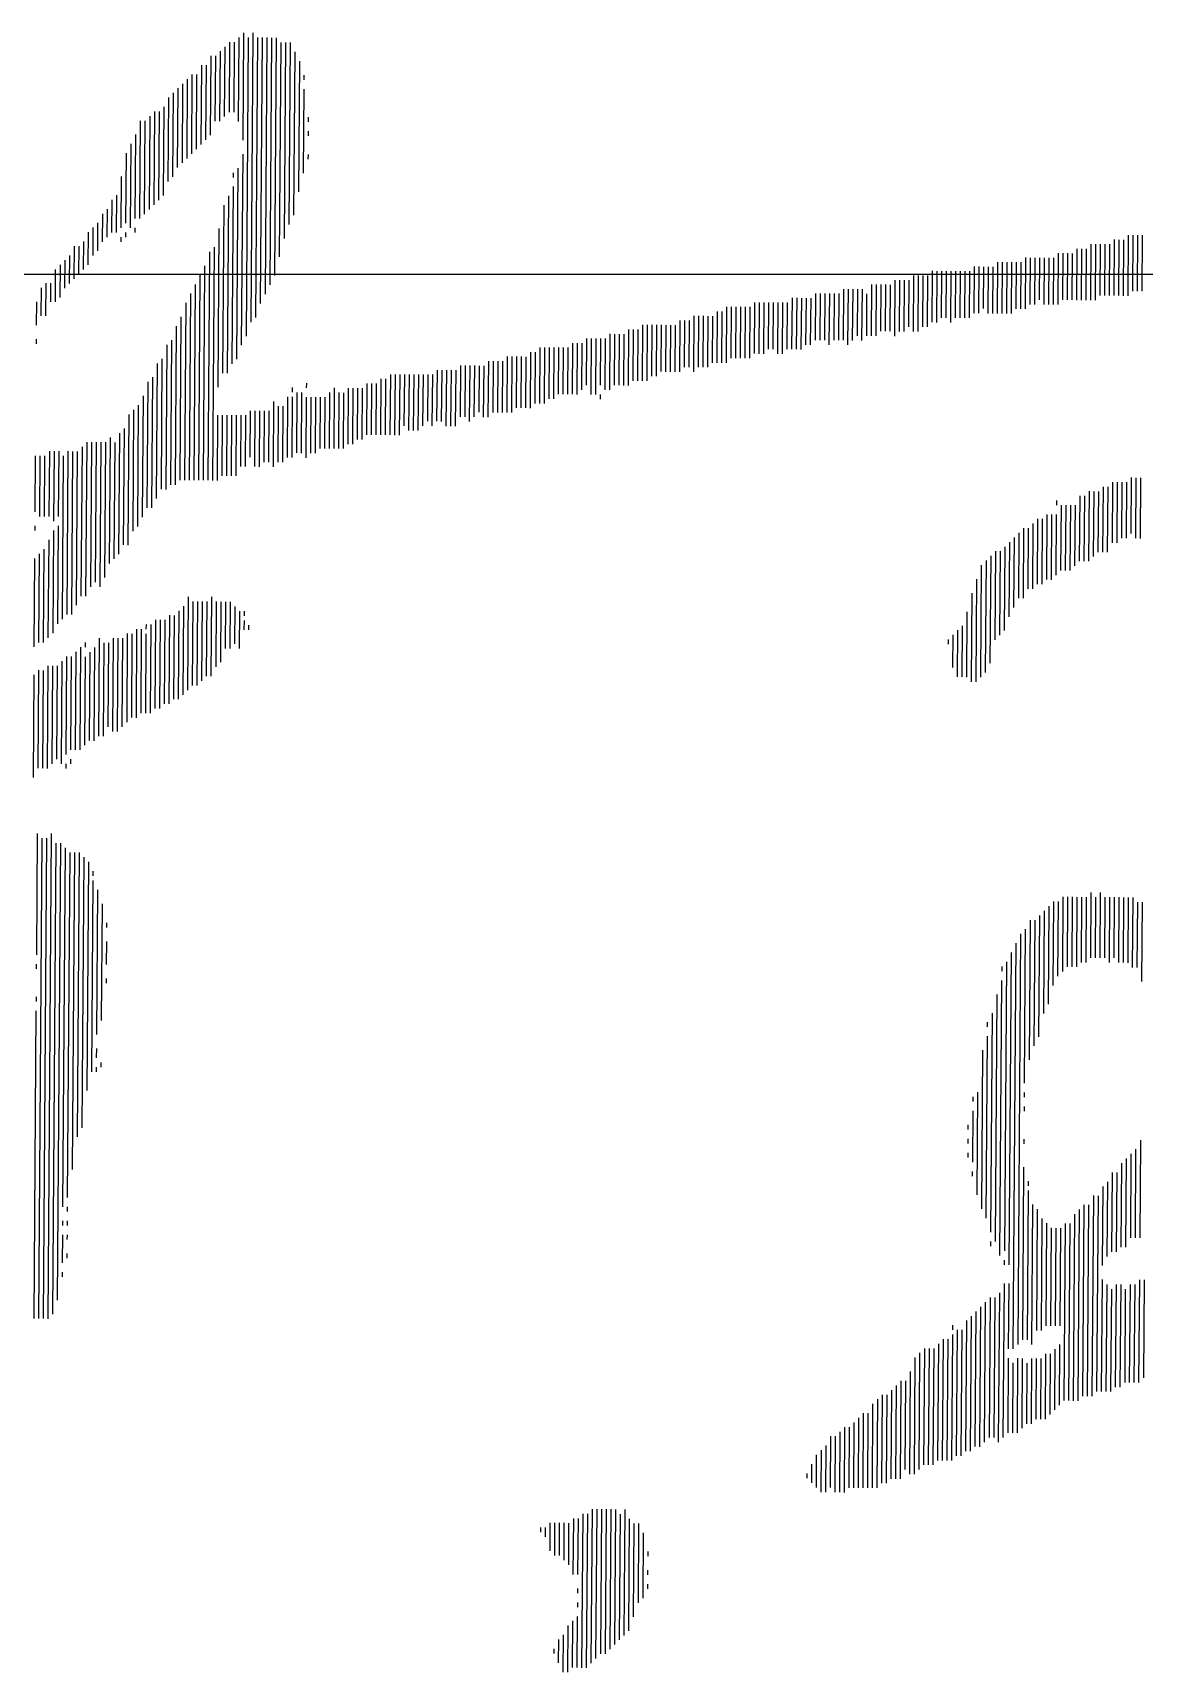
# Model space of a CAD drawing. Extents: x 1738711 to 2346805, y 1189731 to 2516152.
# Drawn here: x 1985025.2 to 1985138.3, y 1218582.7 to 1218749.6 of the extents above; entities that cross this region are included whole.
import ezdxf
from ezdxf.enums import TextEntityAlignment as Align

# ---------------------------------------------------------------- set-up
doc = ezdxf.new("R2010")
doc.units = 0
doc.header["$LTSCALE"] = 1000
doc.header["$MEASUREMENT"] = 0
doc.layers.add('TK', color=4, linetype='Continuous')
doc.layers.add('签名', color=2, linetype='Continuous')
doc.styles.add('宋体', font='SIMSUN.TTF', dxfattribs={"width": 0.75})

# ---------------------------------------------------------------- blocks, each defined once
blk = doc.blocks.new('hjashrtahreahe')
at = {"layer": 'TK', "color": 7}
blk.add_line((76600, 2800), (83100, 2800), dxfattribs=at)
at = {"layer": 'TK', "style": '宋体', "width": 0.75}
for tag, height, p in [('项目负责人', 350, (6002.88, 57088.65)), ('专业负责人', 350, (6002.88, 56223.66)), ('设计人', 350, (6002.88, 55419.43)), ('版号1', 250, (77303.87, 22193.36)), ('时间1', 250, (82405.29, 22193.36)), ('版号2', 250, (77303.87, 21593.36)), ('时间2', 250, (82405.29, 21593.36)), ('版号3', 250, (77303.87, 20993.36)), ('时间3', 250, (82405.29, 20993.36)), ('建筑会签', 0.0001, (78977.88, 2403.16)), ('电气会签', 0.0001, (82127.88, 2403.16)), ('结构会签', 0.0001, (78977.88, 1803.16)), ('暖通会签', 0.0001, (82127.88, 1803.16)), ('给排水会签', 0.0001, (78977.88, 1249.52)), ('智能化会签', 0.0001, (82127.88, 1249.52))]:
    blk.add_attdef(tag, text='', height=height, dxfattribs=at).set_placement(p, align=Align.CENTER)
for tag, p in [('合作设计单位', (80815.88, 48985.89)), ('版号说明1', (79853.88, 22318.17)), ('版号说明2', (79853.88, 21718.17)), ('版号说明3', (79853.88, 21118.17)), ('浙江绿储科技有限公司', (80545.18, 16035.89)), ('百兆瓦级集中式熔盐储能关键', (80545.18, 14953.21)), ('设备研发及制造基地项目', (80545.18, 14603.3)), ('1#研发楼', (80545.18, 13635.89)), ('图名', (80545.18, 12435.89)), ('工程编号', (78977.88, 11460.89)), ('子项编号', (82127.88, 11460.89)), ('建筑', (78977.88, 10710.89)), ('图号', (82127.88, 10710.89)), ('施工图', (78977.88, 9960.89)), ('2023.03', (82127.88, 9960.89)), ('审定', (79352.88, 8460.89)), ('审核', (79352.88, 7710.89)), ('工程负责', (79352.88, 6960.89)), ('专业负责', (79352.88, 6210.89)), ('设计', (79352.88, 5460.89)), ('制图', (79352.88, 4710.89)), ('校对', (79352.88, 3960.89))]:
    blk.add_attdef(tag, text='', height=250, dxfattribs=at).set_placement(p, align=Align.MIDDLE_CENTER)
blk = doc.blocks.new('A$C579C72A4')
for p, q in [((742.02, 767.17), (741.79, 735.09)), ((744.16, 767.15), (743.93, 735.08)), ((746.32, 769.28), (746.04, 730.79)), ((748.47, 771.4), (748.12, 722.22)), ((750.59, 769.25), (749.61, 632.39)), ((752.75, 771.37), (751.79, 638.79)), ((754.87, 769.22), (753.95, 640.91)), ((757.01, 769.2), (756.13, 647.31)), ((759.15, 769.18), (758.3, 651.58)), ((761.28, 769.17), (760.47, 655.84)), ((763.42, 769.15), (762.64, 660.1)), ((765.55, 767), (764.84, 668.64)), ((767.68, 766.98), (767.04, 677.17)), ((769.82, 766.97), (769.22, 683.57)), ((733.42, 760.82), (733.16, 724.46)), ((735.56, 760.8), (735.35, 730.86)), ((737.72, 762.92), (737.49, 730.85)), ((739.87, 765.05), (739.64, 732.97)), ((771.93, 762.68), (771.39, 687.83)), ((724.81, 752.32), (724.55, 715.97)), ((726.95, 752.31), (726.7, 718.1)), ((729.12, 756.57), (728.86, 720.22)), ((731.26, 756.55), (731.01, 722.34)), ((774.04, 758.38), (773.61, 698.51)), ((776.13, 751.95), (776.11, 749.82)), ((718.35, 745.96), (718.09, 709.6)), ((720.5, 748.08), (720.24, 711.73)), ((722.66, 750.2), (722.39, 713.85)), ((776.08, 745.54), (775.81, 707.05)), ((711.87, 737.45), (711.58, 696.82)), ((714.04, 741.71), (713.76, 703.22)), ((716.19, 743.83), (715.92, 705.34)), ((701.13, 731.11), (700.81, 686.2)), ((703.27, 731.09), (702.96, 688.33)), ((705.43, 733.22), (705.12, 690.45)), ((707.58, 735.34), (707.27, 692.57)), ((709.72, 735.33), (709.43, 694.7)), ((778.13, 732.69), (778.11, 730.56)), ((698.95, 724.71), (698.67, 686.22)), ((778.08, 726.28), (778.07, 724.14)), ((694.61, 716.19), (694.38, 684.11)), ((696.78, 720.45), (696.5, 681.96)), ((748.07, 715.8), (747.44, 628.13)), ((778.01, 715.59), (777.99, 713.45)), ((743.73, 707.28), (743.72, 705.14)), ((745.88, 709.4), (745.25, 621.73)), ((692.4, 705.51), (692.23, 681.99)), ((743.68, 700.87), (743.1, 619.61)), ((688.04, 694.85), (687.93, 679.88)), ((690.2, 696.97), (690.07, 679.87)), ((739.35, 692.34), (738.79, 615.36)), ((741.52, 696.6), (740.93, 615.35)), ((681.55, 684.21), (681.46, 671.38)), ((683.72, 688.47), (683.63, 675.64)), ((685.87, 690.59), (685.78, 677.76)), ((677.24, 679.96), (677.13, 664.99)), ((679.4, 682.08), (679.3, 669.25)), ((692.2, 677.71), (692.18, 675.57)), ((694.35, 679.84), (694.33, 677.7)), ((698.64, 681.94), (698.63, 679.81)), ((737.13, 681.67), (736.61, 608.96)), ((1147.68, 676.57), (1147.49, 650.91)), ((1149.82, 676.55), (1149.63, 650.89)), ((1151.95, 676.54), (1151.77, 650.88)), ((1154.11, 678.66), (1153.91, 650.86)), ((1156.25, 678.65), (1156.06, 652.99)), ((1158.39, 678.63), (1158.2, 652.97)), ((1160.52, 678.62), (1160.34, 652.96)), ((668.61, 669.33), (668.52, 656.5)), ((670.78, 673.59), (670.67, 658.62)), ((672.92, 673.58), (672.83, 660.75)), ((675.07, 675.7), (674.98, 662.87)), ((732.78, 671.01), (732.02, 566.23)), ((734.93, 673.13), (734.16, 566.21)), ((1121.97, 670.34), (1121.8, 646.82)), ((1124.11, 670.32), (1123.96, 648.94)), ((1126.25, 670.31), (1126.09, 648.93)), ((1128.39, 670.29), (1128.23, 648.91)), ((1130.54, 672.42), (1130.37, 648.89)), ((1132.68, 672.4), (1132.51, 648.88)), ((1134.82, 672.39), (1134.65, 648.86)), ((1136.97, 674.51), (1136.79, 648.85)), ((1139.11, 674.49), (1138.92, 648.83)), ((1141.25, 674.48), (1141.08, 650.96)), ((1143.39, 674.46), (1143.22, 650.94)), ((1145.52, 674.45), (1145.35, 650.92)), ((662.15, 662.96), (662.04, 647.99)), ((664.3, 665.08), (664.2, 650.11)), ((666.46, 667.21), (666.37, 654.38)), ((730.59, 664.61), (729.88, 566.24)), ((1064.17, 662.2), (1064.01, 638.68)), ((1066.31, 662.19), (1066.14, 638.66)), ((1068.45, 662.17), (1068.3, 640.79)), ((1070.59, 662.16), (1070.44, 640.77)), ((1072.73, 662.14), (1072.56, 638.62)), ((1074.87, 662.13), (1074.71, 640.74)), ((1077, 662.11), (1076.85, 640.73)), ((1079.14, 662.09), (1078.99, 640.71)), ((1081.28, 662.08), (1081.13, 640.7)), ((1083.44, 664.2), (1083.28, 642.82)), ((1085.57, 664.19), (1085.42, 642.8)), ((1087.71, 664.17), (1087.57, 644.93)), ((1089.85, 664.16), (1089.7, 642.77)), ((1091.99, 664.14), (1091.83, 642.76)), ((1094.14, 666.26), (1093.97, 642.74)), ((1096.28, 666.25), (1096.11, 642.73)), ((1098.42, 666.23), (1098.25, 642.71)), ((1100.56, 666.22), (1100.39, 642.7)), ((1102.7, 666.2), (1102.54, 644.82)), ((1104.83, 666.19), (1104.68, 644.8)), ((1106.99, 668.31), (1106.82, 644.79)), ((1109.13, 668.29), (1108.97, 646.91)), ((1111.26, 668.28), (1111.11, 646.89)), ((1113.4, 668.26), (1113.26, 649.02)), ((1115.54, 668.25), (1115.39, 646.86)), ((1117.68, 668.23), (1117.53, 646.85)), ((1119.82, 668.22), (1119.66, 646.83)), ((655.67, 654.45), (655.58, 641.62)), ((657.83, 656.58), (657.72, 641.61)), ((659.97, 656.56), (659.9, 648.01)), ((726.25, 656.08), (725.61, 566.27)), ((728.42, 660.34), (727.75, 566.26)), ((1036.33, 655.99), (1036.16, 632.47)), ((1038.47, 655.97), (1038.3, 632.45)), ((1040.61, 655.96), (1040.45, 634.57)), ((1042.75, 655.94), (1042.59, 634.56)), ((1044.88, 655.93), (1044.73, 634.54)), ((1047.04, 658.05), (1046.85, 632.39)), ((1049.18, 658.03), (1049.01, 634.51)), ((1051.31, 658.02), (1051.14, 634.5)), ((1053.45, 658), (1053.3, 636.62)), ((1055.61, 660.13), (1055.42, 634.47)), ((1057.74, 660.11), (1057.56, 634.45)), ((1059.88, 660.09), (1059.71, 636.57)), ((1062.02, 660.08), (1061.85, 636.56)), ((653.49, 648.05), (653.41, 637.36)), ((721.92, 647.56), (721.33, 566.3)), ((724.09, 651.82), (723.47, 566.29)), ((982.81, 647.82), (982.64, 624.3)), ((984.95, 647.8), (984.78, 624.28)), ((987.09, 647.79), (986.92, 624.27)), ((989.22, 647.77), (989.07, 626.39)), ((991.36, 647.76), (991.21, 626.37)), ((993.5, 647.74), (993.33, 624.22)), ((995.64, 647.73), (995.47, 624.2)), ((997.78, 647.71), (997.62, 626.33)), ((999.93, 649.83), (999.76, 626.31)), ((1002.07, 649.82), (1001.9, 626.3)), ((1004.21, 649.8), (1004.04, 626.28)), ((1006.35, 649.79), (1006.19, 628.4)), ((1008.49, 649.77), (1008.33, 628.39)), ((1010.64, 651.9), (1010.48, 630.51)), ((1012.78, 651.88), (1012.62, 630.5)), ((1014.92, 651.86), (1014.76, 630.48)), ((1017.05, 651.85), (1016.88, 628.33)), ((1019.19, 651.83), (1019.04, 630.45)), ((1021.33, 651.82), (1021.18, 630.44)), ((1023.48, 653.94), (1023.32, 630.42)), ((1025.62, 653.93), (1025.44, 628.27)), ((1027.76, 653.91), (1027.59, 630.39)), ((1029.9, 653.9), (1029.75, 632.51)), ((1032.04, 653.88), (1031.87, 630.36)), ((1034.16, 651.73), (1034.02, 632.48)), ((719.73, 641.16), (719.19, 566.32)), ((948.53, 639.51), (948.37, 615.99)), ((950.67, 639.5), (950.52, 618.11)), ((952.81, 639.48), (952.66, 618.1)), ((954.97, 641.6), (954.78, 615.94)), ((957.1, 641.59), (956.93, 618.07)), ((959.24, 641.57), (959.07, 618.05)), ((961.38, 641.56), (961.21, 618.04)), ((963.52, 641.54), (963.36, 620.16)), ((965.67, 643.67), (965.5, 620.14)), ((967.81, 643.65), (967.64, 620.13)), ((969.96, 645.77), (969.78, 620.11)), ((972.1, 645.76), (971.93, 622.24)), ((974.24, 645.74), (974.07, 622.22)), ((976.38, 645.73), (976.21, 622.21)), ((978.52, 645.71), (978.35, 622.19)), ((980.66, 645.7), (980.49, 622.17)), ((717.56, 636.9), (717.04, 564.2)), ((916.41, 633.33), (916.23, 607.67)), ((918.55, 633.31), (918.38, 609.79)), ((920.69, 633.3), (920.52, 609.78)), ((922.83, 633.28), (922.66, 609.76)), ((924.98, 635.41), (924.8, 609.74)), ((927.12, 635.39), (926.95, 611.87)), ((929.26, 635.37), (929.09, 611.85)), ((931.41, 637.5), (931.23, 611.84)), ((933.55, 637.48), (933.37, 611.82)), ((935.69, 637.47), (935.52, 613.94)), ((937.83, 637.45), (937.66, 613.93)), ((939.97, 637.44), (939.81, 616.05)), ((942.1, 637.42), (941.95, 616.04)), ((944.24, 637.4), (944.09, 616.02)), ((946.38, 637.39), (946.23, 616.01)), ((653.37, 630.95), (653.35, 628.81)), ((713.22, 628.38), (712.75, 562.09)), ((715.38, 630.5), (714.9, 564.21)), ((880, 625.04), (879.81, 599.38)), ((882.14, 625.02), (881.97, 601.5)), ((884.29, 627.14), (884.11, 601.48)), ((886.43, 627.13), (886.25, 601.47)), ((888.57, 627.11), (888.4, 603.59)), ((890.71, 627.1), (890.54, 603.58)), ((892.85, 627.08), (892.69, 605.7)), ((894.98, 627.07), (894.83, 605.68)), ((897.12, 627.05), (896.97, 605.67)), ((899.28, 629.17), (899.11, 605.65)), ((901.41, 629.16), (901.24, 605.64)), ((903.55, 629.14), (903.4, 607.76)), ((905.71, 631.27), (905.55, 609.88)), ((907.84, 631.25), (907.66, 605.59)), ((909.98, 631.24), (909.8, 605.58)), ((912.12, 631.22), (911.97, 609.84)), ((914.26, 631.21), (914.09, 607.68)), ((708.89, 619.85), (708.44, 557.84)), ((711.04, 621.98), (710.61, 562.1)), ((837.17, 616.79), (837, 593.27)), ((839.31, 616.78), (839.14, 593.25)), ((841.45, 616.76), (841.26, 591.1)), ((843.59, 616.75), (843.4, 591.09)), ((845.72, 616.73), (845.54, 591.07)), ((847.88, 618.85), (847.71, 595.33)), ((850.02, 618.84), (849.85, 595.32)), ((852.16, 618.82), (851.97, 593.16)), ((854.29, 618.81), (854.12, 595.29)), ((856.43, 618.79), (856.28, 597.41)), ((858.57, 618.78), (858.4, 595.25)), ((860.72, 620.9), (860.54, 595.24)), ((862.86, 620.88), (862.69, 597.36)), ((865, 620.87), (864.83, 597.35)), ((867.14, 620.85), (866.97, 597.33)), ((869.29, 622.98), (869.11, 597.32)), ((871.43, 622.96), (871.25, 597.3)), ((873.57, 622.94), (873.4, 599.42)), ((875.71, 622.93), (875.54, 599.41)), ((877.85, 622.91), (877.68, 599.39)), ((704.55, 611.33), (704.13, 553.6)), ((706.7, 613.45), (706.27, 553.58)), ((777.25, 610.81), (777.24, 608.67)), ((805.05, 610.61), (804.88, 587.09)), ((807.19, 610.59), (807.02, 587.07)), ((809.33, 610.58), (809.16, 587.06)), ((811.48, 612.7), (811.3, 587.04)), ((813.62, 612.68), (813.43, 587.02)), ((815.77, 614.81), (815.57, 587.01)), ((817.91, 614.79), (817.71, 586.99)), ((820.05, 614.78), (819.85, 586.98)), ((822.19, 614.76), (822.02, 591.24)), ((824.33, 614.75), (824.14, 589.09)), ((826.46, 614.73), (826.28, 589.07)), ((828.6, 614.72), (828.42, 589.05)), ((830.74, 614.7), (830.57, 591.18)), ((832.88, 614.68), (832.73, 593.3)), ((835.02, 614.67), (834.85, 591.15)), ((702.36, 604.93), (701.96, 549.34)), ((762.22, 602.36), (762.01, 572.43)), ((768.65, 604.45), (768.45, 576.66)), ((770.79, 604.44), (770.59, 576.64)), ((770.82, 608.72), (770.81, 606.58)), ((772.94, 606.56), (772.74, 578.76)), ((775.08, 606.55), (774.88, 578.75)), ((777.21, 604.39), (777, 576.59)), ((779.34, 604.38), (779.16, 578.72)), ((781.48, 604.36), (781.3, 578.7)), ((783.62, 604.35), (783.45, 580.83)), ((785.76, 604.33), (785.59, 580.81)), ((787.91, 606.45), (787.73, 580.79)), ((790.07, 608.58), (789.87, 580.78)), ((792.19, 606.42), (792, 580.76)), ((794.33, 606.41), (794.14, 580.75)), ((796.48, 608.53), (796.3, 582.87)), ((798.62, 608.52), (798.43, 582.86)), ((800.76, 608.5), (800.59, 584.98)), ((802.9, 608.48), (802.73, 584.96)), ((911.94, 605.56), (911.92, 603.42)), ((695.89, 596.43), (695.45, 536.55)), ((698.04, 598.55), (697.64, 542.95)), ((700.19, 600.67), (699.79, 545.07)), ((736.51, 596.13), (736.3, 566.2)), ((738.65, 596.12), (738.45, 568.32)), ((740.79, 596.1), (740.59, 568.3)), ((742.93, 596.09), (742.73, 568.29)), ((745.07, 596.07), (744.87, 568.27)), ((747.21, 596.06), (747.04, 572.53)), ((749.35, 596.04), (749.18, 572.52)), ((751.5, 598.16), (751.34, 576.78)), ((753.64, 598.15), (753.45, 572.49)), ((755.78, 598.13), (755.59, 572.47)), ((757.91, 598.12), (757.74, 574.59)), ((760.05, 598.1), (759.88, 574.58)), ((764.34, 600.21), (764.16, 574.55)), ((766.48, 600.19), (766.3, 574.53)), ((691.55, 587.9), (691.15, 532.31)), ((693.7, 590.03), (693.32, 536.57)), ((659.41, 579.58), (659.2, 549.64)), ((661.55, 579.57), (661.32, 547.49)), ((663.69, 579.55), (663.47, 549.61)), ((667.96, 579.52), (667.43, 504.68)), ((670.1, 579.5), (669.56, 504.66)), ((672.24, 579.49), (671.73, 508.92)), ((674.4, 581.61), (673.9, 513.18)), ((676.55, 583.73), (676.04, 513.17)), ((678.69, 583.72), (678.21, 517.43)), ((680.83, 583.7), (680.36, 519.55)), ((682.96, 583.69), (682.49, 517.4)), ((685.1, 583.67), (684.66, 521.66)), ((687.26, 585.8), (686.84, 528.06)), ((689.38, 583.64), (688.99, 530.18)), ((652.98, 577.49), (652.8, 551.83)), ((655.12, 577.47), (654.92, 549.67)), ((657.26, 577.46), (657.06, 549.66)), ((665.81, 577.4), (665.27, 502.55)), ((1146.88, 565.38), (1146.68, 537.58)), ((1149.02, 565.36), (1148.81, 537.56)), ((1151.15, 565.34), (1150.97, 539.68)), ((1153.29, 565.33), (1153.11, 539.67)), ((1155.45, 567.45), (1155.26, 541.79)), ((1157.58, 567.44), (1157.38, 539.64)), ((1159.72, 567.42), (1159.52, 539.62)), ((1121.16, 557.01), (1121.14, 554.87)), ((1131.86, 559.07), (1131.65, 529.13)), ((1134, 559.05), (1133.78, 529.12)), ((1136.15, 561.18), (1135.92, 529.1)), ((1138.29, 561.16), (1138.08, 531.22)), ((1140.43, 561.15), (1140.23, 533.35)), ((1142.58, 563.27), (1142.37, 533.33)), ((1144.72, 563.25), (1144.51, 533.32)), ((1116.83, 550.62), (1116.62, 520.69)), ((1118.97, 550.61), (1118.75, 520.67)), ((1121.11, 550.59), (1120.91, 522.79)), ((1123.28, 554.85), (1123.06, 524.92)), ((1125.42, 554.84), (1125.2, 524.9)), ((1127.55, 554.82), (1127.34, 524.89)), ((1129.69, 554.81), (1129.49, 527.01)), ((652.75, 545.41), (652.73, 543.27)), ((661.29, 543.21), (660.95, 496.17)), ((663.44, 545.34), (663.12, 500.43)), ((1103.94, 542.16), (1103.72, 512.23)), ((1106.09, 544.28), (1105.86, 512.21)), ((1108.23, 544.27), (1108.03, 516.47)), ((1110.39, 546.39), (1110.17, 516.46)), ((1112.54, 548.52), (1112.32, 518.58)), ((1114.68, 548.5), (1114.46, 518.56)), ((656.95, 534.69), (656.64, 491.92)), ((659.12, 538.95), (658.79, 494.05)), ((1093.19, 533.69), (1092.89, 493.06)), ((1097.48, 535.79), (1097.2, 497.3)), ((1099.63, 537.92), (1099.39, 503.7)), ((1101.79, 540.04), (1101.56, 507.96)), ((652.64, 530.44), (652.35, 489.82)), ((654.8, 532.57), (654.5, 491.94)), ((1086.73, 527.32), (1086.36, 476)), ((1088.88, 529.44), (1088.51, 478.12)), ((1091.03, 531.56), (1090.68, 482.38)), ((1095.33, 533.67), (1095.05, 495.18)), ((1084.54, 520.92), (1084.2, 473.87)), ((723.08, 512.83), (722.78, 470.06)), ((733.78, 512.75), (733.51, 476.4)), ((1082.36, 514.52), (1082.06, 473.89)), ((714.47, 504.34), (714.18, 463.71)), ((716.61, 504.32), (716.33, 465.83)), ((718.76, 506.45), (718.47, 465.82)), ((720.91, 508.57), (720.62, 467.94)), ((725.21, 510.68), (724.93, 472.19)), ((727.35, 510.66), (727.07, 472.17)), ((729.48, 510.64), (729.22, 474.29)), ((731.62, 510.63), (731.38, 476.42)), ((735.9, 510.6), (735.68, 480.66)), ((738.04, 510.58), (737.84, 482.78)), ((740.18, 510.57), (740.02, 489.18)), ((742.31, 510.55), (742.16, 489.17)), ((744.44, 508.4), (744.31, 491.29)), ((746.56, 506.24), (746.44, 489.14)), ((748.7, 506.23), (748.68, 504.09)), ((1080.16, 505.98), (1079.94, 476.04)), ((699.45, 498.03), (699.16, 457.4)), ((701.59, 498.02), (701.32, 459.52)), ((703.75, 500.14), (703.73, 498)), ((705.88, 500.12), (705.59, 459.49)), ((708.04, 502.25), (707.75, 461.62)), ((710.18, 502.23), (709.88, 461.6)), ((712.32, 502.21), (712.04, 463.72)), ((748.67, 501.95), (748.64, 497.68)), ((750.79, 499.8), (750.77, 497.66)), ((1075.82, 497.46), (1075.66, 476.07)), ((1077.97, 499.58), (1077.8, 476.06)), ((673.73, 489.66), (673.39, 442.62)), ((675.89, 491.79), (675.87, 489.65)), ((680.15, 489.62), (679.84, 446.85)), ((682.32, 493.88), (681.99, 448.97)), ((684.44, 491.72), (684.13, 448.96)), ((686.58, 491.71), (686.3, 453.22)), ((688.73, 493.83), (688.42, 451.06)), ((690.87, 493.82), (690.56, 451.05)), ((693.01, 493.8), (692.72, 453.17)), ((695.16, 495.92), (694.87, 455.29)), ((697.3, 495.91), (697.02, 457.42)), ((703.72, 495.86), (703.45, 459.51)), ((1071.51, 493.21), (1071.5, 491.07)), ((1073.66, 495.33), (1073.56, 480.37)), ((658.7, 481.22), (658.36, 434.17)), ((660.84, 481.2), (660.52, 436.3)), ((662.98, 481.19), (662.67, 438.42)), ((665.13, 483.31), (664.79, 436.27)), ((667.29, 485.43), (666.96, 440.53)), ((669.43, 485.42), (669.12, 442.65)), ((671.58, 487.54), (671.26, 442.63)), ((675.84, 485.37), (675.55, 444.74)), ((677.99, 487.49), (677.7, 446.86)), ((652.26, 476.99), (651.92, 429.94)), ((654.41, 479.11), (654.09, 434.2)), ((656.55, 479.09), (656.23, 434.19)), ((666.93, 436.25), (666.92, 434.11)), ((669.09, 438.37), (669.07, 436.23)), ((653.87, 404.27), (653.47, 348.67)), ((655.99, 402.11), (654.41, 181.86)), ((658.13, 402.1), (656.55, 181.85)), ((660.29, 404.22), (658.68, 181.83)), ((662.39, 399.93), (660.84, 183.96)), ((664.53, 399.91), (663.02, 190.36)), ((666.65, 397.76), (665.47, 233.11)), ((668.78, 395.61), (667.64, 237.37)), ((670.92, 395.59), (669.87, 250.18)), ((673.05, 395.57), (672.11, 265.14)), ((675.18, 393.42), (674.28, 269.4)), ((677.3, 391.27), (676.55, 286.49)), ((679.41, 386.98), (679.39, 384.84)), ((679.38, 382.7), (678.75, 295.03)), ((681.48, 378.41), (681.01, 312.12)), ((1136.97, 377.26), (1136.75, 347.33)), ((1141.24, 377.23), (1141.03, 347.3)), ((683.58, 371.98), (683.19, 318.52)), ((1115.52, 368.86), (1115.18, 321.82)), ((1117.68, 370.99), (1117.35, 326.08)), ((1119.83, 373.11), (1119.55, 334.62)), ((1121.97, 373.09), (1121.72, 338.88)), ((1124.12, 375.22), (1123.88, 341)), ((1126.26, 375.2), (1126.03, 343.13)), ((1128.4, 375.19), (1128.17, 343.11)), ((1130.54, 375.17), (1130.31, 343.1)), ((1132.68, 375.16), (1132.46, 345.22)), ((1134.81, 375.14), (1134.6, 345.2)), ((1139.09, 375.11), (1138.89, 347.31)), ((1143.37, 375.08), (1143.17, 347.28)), ((1145.51, 375.06), (1145.29, 345.13)), ((1147.64, 375.05), (1147.44, 347.25)), ((1149.78, 375.03), (1149.57, 345.1)), ((1151.92, 375.02), (1151.7, 345.08)), ((1154.06, 375), (1153.84, 345.06)), ((1156.2, 374.99), (1155.97, 342.91)), ((1158.32, 372.83), (1158.1, 342.9)), ((1160.46, 372.82), (1160.2, 336.46)), ((685.65, 363.41), (685.64, 361.27)), ((1109.08, 364.63), (1108.61, 300.48)), ((1111.21, 364.62), (1110.8, 306.88)), ((1113.37, 366.74), (1112.97, 311.14)), ((685.59, 354.85), (685.51, 344.16)), ((1102.58, 353.99), (1101.24, 167.95)), ((1104.75, 358.25), (1103.4, 170.07)), ((1106.91, 360.37), (1106.4, 289.81)), ((1100.42, 349.73), (1099.38, 206.46)), ((653.44, 344.39), (653.42, 342.26)), ((1096.09, 343.34), (1096.08, 341.2)), ((1098.25, 345.47), (1097.29, 212.89)), ((685.47, 337.75), (685.45, 335.61)), ((1096.05, 336.93), (1095.14, 210.76)), ((653.33, 329.42), (653.32, 327.29)), ((1093.86, 330.53), (1093.04, 217.2)), ((653.29, 323.01), (652.27, 181.88)), ((1089.49, 317.73), (1089.48, 315.59)), ((1091.66, 321.99), (1090.94, 221.49)), ((1089.45, 311.31), (1088.85, 227.92)), ((680.96, 305.7), (680.93, 301.43)), ((1087.26, 304.91), (1086.74, 232.21)), ((680.9, 297.15), (680.88, 295.01)), ((683.05, 299.27), (683.04, 297.13)), ((1084.98, 285.68), (1084.65, 238.64)), ((1082.83, 283.56), (1082.82, 281.42)), ((1106.32, 279.11), (1106.31, 276.98)), ((1106.37, 285.53), (1106.35, 283.39)), ((1080.6, 270.75), (1080.58, 268.61)), ((1082.78, 277.15), (1082.62, 253.62)), ((1080.55, 264.33), (1080.54, 262.19)), ((1106.21, 264.15), (1106.2, 262.01)), ((1159.67, 263.76), (1159.35, 218.86)), ((1080.51, 257.92), (1080.49, 255.78)), ((1155.35, 257.38), (1155.07, 218.89)), ((1157.5, 259.5), (1157.21, 218.87)), ((1082.58, 249.35), (1082.57, 247.21)), ((1106.12, 251.32), (1105.55, 172.2)), ((1146.73, 248.89), (1146.47, 212.53)), ((1148.87, 248.87), (1148.61, 212.52)), ((1151.04, 253.13), (1150.76, 214.64)), ((1153.2, 255.25), (1152.9, 214.63)), ((1108.18, 240.61), (1107.69, 172.18)), ((1108.21, 244.89), (1108.2, 242.75)), ((1142.41, 242.5), (1142.15, 206.15)), ((1144.57, 244.62), (1144.32, 210.41)), ((667.61, 233.09), (667.59, 230.95)), ((1110.27, 234.18), (1109.81, 170.03)), ((1133.8, 234.01), (1133.17, 146.34)), ((1135.94, 233.99), (1135.3, 146.32)), ((1138.1, 238.26), (1137.44, 146.31)), ((1140.24, 238.24), (1139.6, 148.43)), ((665.42, 226.69), (665.41, 224.55)), ((667.56, 226.68), (667.55, 224.54)), ((1112.4, 232.03), (1112, 176.43)), ((1114.51, 227.73), (1114.14, 176.41)), ((1116.63, 225.58), (1116.29, 178.54)), ((1125.18, 225.52), (1124.6, 144.26)), ((1127.32, 225.5), (1126.73, 144.25)), ((1129.49, 229.76), (1128.87, 144.23)), ((1131.64, 231.89), (1131.01, 144.21)), ((665.38, 220.28), (665.28, 207.45)), ((667.51, 220.26), (667.5, 218.12)), ((1118.75, 223.43), (1118.43, 178.52)), ((1120.89, 223.41), (1120.57, 178.5)), ((1123.03, 223.39), (1122.7, 178.49)), ((667.45, 211.71), (667.44, 209.57)), ((1090.91, 217.21), (1090.89, 215.07)), ((665.25, 203.17), (665.24, 201.03)), ((1097.26, 208.61), (1097.24, 206.47)), ((1097.18, 197.92), (1096.67, 127.35)), ((1099.32, 197.9), (1099.11, 167.97)), ((1142.1, 199.73), (1141.73, 148.41)), ((1144.23, 197.58), (1143.87, 148.4)), ((1148.5, 197.55), (1148.16, 150.51)), ((1150.64, 197.53), (1150.3, 150.49)), ((1154.92, 197.5), (1154.59, 152.6)), ((1157.06, 197.49), (1156.73, 152.58)), ((1159.21, 199.61), (1158.87, 152.57)), ((1161.35, 199.6), (1161.03, 154.69)), ((1088.57, 189.43), (1088.11, 125.28)), ((1090.72, 191.55), (1090.26, 127.4)), ((1092.86, 191.54), (1092.4, 127.38)), ((1095.01, 193.66), (1094.52, 125.23)), ((1146.35, 195.43), (1146.01, 148.38)), ((1152.76, 195.38), (1152.46, 152.61)), ((1079.95, 180.94), (1079.52, 121.06)), ((1082.11, 183.06), (1081.66, 121.05)), ((1084.26, 185.18), (1083.81, 123.17)), ((1086.41, 187.3), (1085.95, 123.15)), ((1073.49, 174.57), (1073.08, 116.83)), ((1073.52, 178.84), (1073.51, 176.71)), ((1075.65, 176.69), (1075.23, 118.95)), ((1077.78, 176.67), (1077.37, 118.94)), ((1058.46, 166.12), (1058.08, 112.66)), ((1060.62, 168.24), (1060.23, 114.79)), ((1062.75, 168.23), (1062.37, 114.77)), ((1064.89, 168.21), (1064.51, 114.76)), ((1067.05, 170.34), (1066.66, 116.88)), ((1069.2, 172.46), (1068.8, 116.86)), ((1071.34, 172.44), (1070.94, 116.85)), ((1116.2, 165.71), (1115.98, 135.77)), ((1118.34, 165.69), (1118.14, 137.89)), ((1120.49, 167.81), (1120.29, 140.01)), ((1122.64, 169.94), (1122.44, 142.14)), ((1056.31, 164), (1055.92, 110.54)), ((1099.07, 163.69), (1098.83, 129.48)), ((1101.2, 161.54), (1100.97, 129.46)), ((1103.35, 163.66), (1103.1, 129.45)), ((1105.49, 163.64), (1105.26, 131.57)), ((1107.61, 161.49), (1107.41, 133.69)), ((1109.77, 163.61), (1109.55, 133.68)), ((1111.9, 163.6), (1111.7, 135.8)), ((1114.04, 163.58), (1113.84, 135.78)), ((1047.66, 151.23), (1047.35, 108.46)), ((1049.82, 153.35), (1049.49, 108.45)), ((1051.95, 153.34), (1051.66, 112.71)), ((1054.12, 157.6), (1053.78, 110.56)), ((1039.06, 144.88), (1038.77, 104.25)), ((1041.22, 147), (1040.92, 106.37)), ((1043.35, 146.98), (1043.06, 106.36)), ((1045.51, 149.11), (1045.22, 108.48)), ((1030.45, 136.39), (1030.22, 104.31)), ((1032.6, 138.51), (1032.35, 104.29)), ((1034.74, 138.49), (1034.49, 104.28)), ((1036.91, 142.75), (1036.63, 104.26)), ((1017.56, 127.92), (1017.39, 104.4)), ((1019.69, 127.91), (1019.51, 102.25)), ((1021.85, 130.03), (1021.65, 102.23)), ((1024, 132.15), (1023.79, 102.22)), ((1026.14, 132.14), (1025.94, 104.34)), ((1028.29, 134.26), (1028.08, 104.33)), ((1013.23, 121.54), (1013.09, 102.29)), ((1015.39, 123.66), (1015.23, 102.28)), ((1008.91, 115.16), (1008.85, 106.6)), ((1011.08, 119.42), (1010.97, 104.45)), ((1006.74, 110.89), (1006.73, 108.76)), ((899.67, 90.28), (899.48, 64.62)), ((901.81, 90.27), (901.62, 64.61)), ((903.96, 92.39), (903.45, 21.82)), ((906.1, 92.37), (905.59, 21.81)), ((908.25, 94.5), (907.75, 23.93)), ((910.39, 94.48), (909.9, 26.05)), ((912.53, 94.47), (912.05, 28.18)), ((914.67, 94.45), (914.19, 28.16)), ((916.81, 94.43), (916.34, 30.28)), ((918.95, 94.42), (918.5, 32.41)), ((921.07, 92.27), (920.65, 34.53)), ((923.22, 94.39), (922.81, 36.65)), ((884.67, 86.11), (884.65, 83.97)), ((886.81, 86.1), (886.78, 81.82)), ((888.96, 88.22), (888.87, 75.39)), ((891.1, 88.2), (890.99, 73.24)), ((893.24, 88.19), (893.13, 73.22)), ((895.38, 88.17), (895.25, 71.07)), ((897.52, 88.16), (897.38, 68.91)), ((925.33, 90.1), (924.96, 38.78)), ((927.45, 87.94), (927.14, 45.18)), ((929.59, 87.93), (929.33, 51.58)), ((931.7, 83.64), (931.48, 53.7)), ((933.78, 75.07), (933.76, 72.93)), ((933.71, 66.51), (933.7, 64.37)), ((901.58, 58.19), (901.56, 56.05)), ((933.67, 60.1), (933.65, 57.96)), ((901.48, 45.36), (901.31, 21.84)), ((901.53, 51.78), (901.52, 49.64)), ((897.18, 41.11), (897.02, 19.73)), ((899.33, 43.24), (899.18, 21.85)), ((890.68, 30.47), (890.67, 28.33)), ((892.85, 34.73), (892.78, 24.04)), ((895.01, 36.85), (894.88, 19.75))]:
    blk.add_line(p, q)
blk = doc.blocks.new('harehraehr')
at = {"layer": '签名'}
blk.add_blockref('A$C579C72A4', (2019870.04, 1952403), dxfattribs=at)

msp = doc.modelspace()

# ---------------------------------------------------------------- block references
for name, p, xscale, yscale, zscale in [('hjashrtahreahe', (1960435.66, 1217885.02), 0.3, 0.3, 0.3), ('harehraehr', (1536473.85, 785149.19), 0.22199778, 0.22199778, 0.22199778)]:
    msp.add_blockref(name, p, dxfattribs=dict(xscale=xscale, yscale=yscale, zscale=zscale))

doc.saveas('drawing.dxf')
